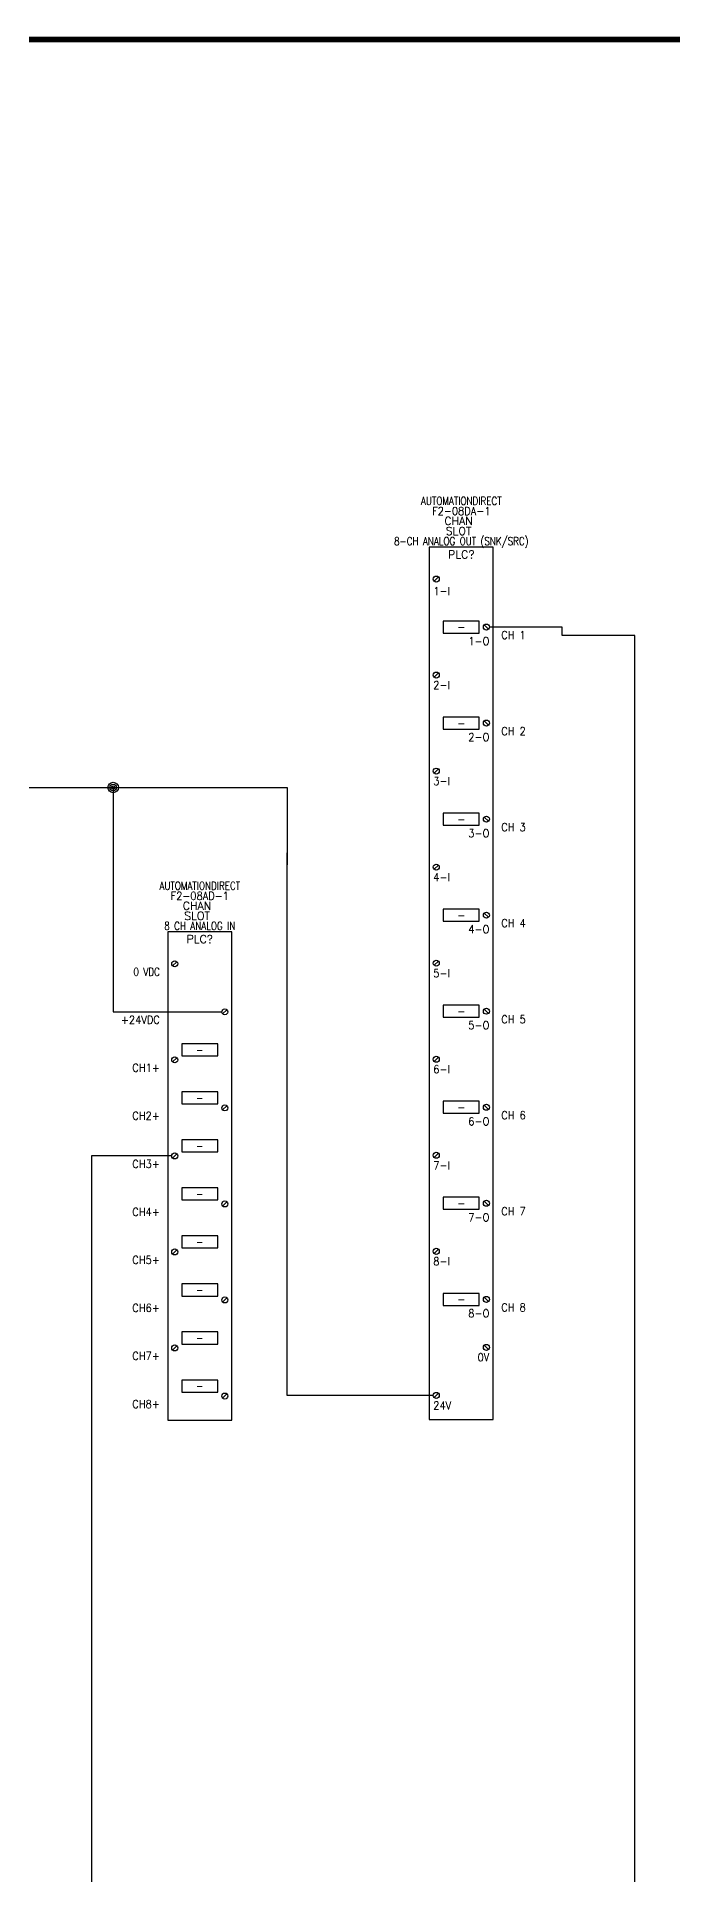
# Model space of a CAD drawing. Header units: inches. Extents: x 0 to 33.5, y 0 to 22.4.
# Drawn here: x 19.19 to 22.84, y 11.88 to 22.44 of the extents above; entities that cross this region are included whole.
import ezdxf
from ezdxf.enums import TextEntityAlignment as Align

# ---------------------------------------------------------------- set-up
doc = ezdxf.new("R2010")
doc.units = ezdxf.units.IN
doc.header["$MEASUREMENT"] = 0
for name, color, linetype in [('DESC', 150, 'Continuous'), ('MISC', 7, 'Continuous'), ('SYMS', 7, 'Continuous'), ('TAGS', 150, 'Continuous'), ('TERMS', 123, 'Continuous'), ('TITLE', 7, 'Continuous'), ('WIRES', 7, 'Continuous')]:
    doc.layers.add(name, color=color, linetype=linetype)
doc.styles.add('ITALIC', font='ITALIC')
doc.styles.add('SIMPLEX', font='SIMPLEX')
doc.styles.add('WD', font='romans.shx')

# ---------------------------------------------------------------- blocks, each defined once
blk = doc.blocks.new('NO_NUM_acade_title')
at = {"layer": 'TITLE', "const_width": 0.0312}
blk.add_lwpolyline([(30.594, 0.281), (30.594, 22.177), (30.344, 22.427), (0.281, 22.427), (0.031, 22.177), (0.031, 0.281), (0.281, 0.031), (30.344, 0.031)], close=True, dxfattribs=at)
at = {"layer": 'TITLE', "color": 1, "style": 'ITALIC'}
for tag, height, p in [('TITLE#1', 0.125, (32.156, 3.406)), ('TITLE#2', 0.125, (32.156, 3.204)), ('TITLE#3', 0.125, (32.156, 3.001)), ('TITLE#4', 0.125, (32.156, 2.799)), ('DWG#', 0.2, (32.156, 0.826))]:
    blk.add_attdef(tag, text='', height=height, dxfattribs=at).set_placement(p, align=Align.CENTER)
at = {"layer": 'TITLE', "color": 1, "style": 'SIMPLEX'}
blk.add_attdef('CAD#', (30.826, 1.958), '', height=0.0938, rotation=90, dxfattribs=at)
at = {"layer": 'TITLE', "color": 1}
for tag, p, height, style in [('ENGINEER', (31.237, 1.958), 0.0938, 'ITALIC'), ('CHKDBY', (32.424, 1.958), 0.0938, 'ITALIC'), ('JOB#', (31.464, 1.644), 0.0938, 'SIMPLEX'), ('DRAWNBY', (32.494, 1.644), 0.0938, 'ITALIC'), ('SCALE', (31.353, 1.344), 0.0938, 'SIMPLEX'), ('DATE', (32.408, 1.344), 0.0938, 'SIMPLEX'), ('SHTS', (32.532, 0.25), 0.2, 'ITALIC')]:
    blk.add_attdef(tag, p, '', height=height, dxfattribs=dict(at, style=style))
at = {"layer": 'TITLE', "color": 1, "style": 'ITALIC'}
blk.add_attdef('SH#', text='', height=0.2, dxfattribs=at).set_placement((31.881, 0.25), align=Align.RIGHT)
at = {"layer": 'TITLE', "color": 7, "flags": 9}
blk.add_attdef('WD_TB', (31.219, 0.031), '', height=0.125, dxfattribs=at)
blk = doc.blocks.new('PLCIO_28CA')
at = {"layer": 'SYMS'}
for p, q in [((0.5, 0.5), (-0.5, 0.5)), ((-0.5, 0.5), (-0.5, -7.125)), ((0.5, -7.125), (0.5, 0.5)), ((-0.357, 0.033), (-0.424, -0.033)), ((0.424, -0.717), (0.357, -0.783)), ((0.281, -1.25), (-0.281, -1.25)), ((-0.281, -1.25), (-0.281, -1.438)), ((0.281, -1.438), (0.281, -1.25)), ((-0.357, -1.467), (-0.424, -1.533)), ((-0.281, -1.438), (0.281, -1.438)), ((0.281, -2), (-0.281, -2)), ((-0.281, -2), (-0.281, -2.188)), ((0.281, -2.188), (0.281, -2)), ((-0.281, -2.188), (0.281, -2.188)), ((0.424, -2.217), (0.357, -2.283)), ((0.281, -2.75), (-0.281, -2.75)), ((-0.281, -2.75), (-0.281, -2.938)), ((0.281, -2.938), (0.281, -2.75)), ((-0.357, -2.967), (-0.424, -3.033)), ((-0.281, -2.938), (0.281, -2.938)), ((0.281, -3.5), (-0.281, -3.5)), ((-0.281, -3.5), (-0.281, -3.688)), ((-0.281, -3.688), (0.281, -3.688)), ((0.281, -3.688), (0.281, -3.5)), ((0.424, -3.717), (0.357, -3.783)), ((0.281, -4.25), (-0.281, -4.25)), ((-0.281, -4.25), (-0.281, -4.438)), ((0.281, -4.438), (0.281, -4.25)), ((-0.357, -4.467), (-0.424, -4.533)), ((-0.281, -4.438), (0.281, -4.438)), ((0.281, -5), (-0.281, -5)), ((-0.281, -5), (-0.281, -5.188)), ((0.281, -5.188), (0.281, -5)), ((-0.281, -5.188), (0.281, -5.188)), ((0.424, -5.217), (0.357, -5.283)), ((-0.357, -5.967), (-0.424, -6.033)), ((0.281, -5.75), (-0.281, -5.75)), ((-0.281, -5.75), (-0.281, -5.938)), ((-0.281, -5.938), (0.281, -5.938)), ((0.281, -5.938), (0.281, -5.75)), ((0.281, -6.5), (-0.281, -6.5)), ((-0.281, -6.5), (-0.281, -6.688)), ((0.281, -6.688), (0.281, -6.5)), ((-0.281, -6.688), (0.281, -6.688)), ((0.424, -6.717), (0.357, -6.783)), ((-0.5, -7.125), (0.5, -7.125))]:
    blk.add_line(p, q, dxfattribs=at)
for centre in [(-0.391, 0), (0.391, -0.75), (-0.391, -1.5), (0.391, -2.25), (-0.391, -3), (0.391, -3.75), (-0.391, -4.5), (0.391, -5.25), (-0.391, -6), (0.391, -6.75)]:
    blk.add_circle(centre, 0.0469, dxfattribs=at)
at = {"layer": 'SYMS', "style": 'WD'}
for tag, width, p in [('INST', 0.8, (0, 1.482)), ('LOC', 0.8, (0, 1.312)), ('MFG', 0.8, (0, 1.156)), ('CAT', 0.9, (0, 1)), ('DESC', 0.8, (0, 0.53))]:
    blk.add_attdef(tag, text='', height=0.125, dxfattribs=dict(at, width=width)).set_placement(p, align=Align.CENTER)
for tag, p in [('LINE1', (0, 0.844)), ('LINE2', (0, 0.688)), ('TAG', (0, 0.322))]:
    blk.add_attdef(tag, text='', height=0.125, dxfattribs=at).set_placement(p, align=Align.CENTER)
at = {"layer": 'SYMS', "linetype": 'Continuous', "style": 'WD', "flags": 9}
blk.add_attdef('ASSYCODE', text='', height=0.01, dxfattribs=at).set_placement((0.23, 1.071), align=Align.CENTER)
at = {"layer": 'SYMS', "style": 'WD', "flags": 1}
for tag, p in [('X4TERM01', (-0.438, 0)), ('X4TERM02', (0.344, -0.75)), ('X4TERM03', (-0.438, -1.5)), ('X4TERM04', (0.344, -2.25)), ('X4TERM05', (-0.438, -3)), ('X4TERM06', (0.344, -3.75)), ('X4TERM07', (-0.438, -4.5)), ('X4TERM08', (0.344, -5.25)), ('X4TERM09', (-0.438, -6)), ('X4TERM10', (0.344, -6.75))]:
    blk.add_attdef(tag, p, '', height=0.01, dxfattribs=at)
at = {"layer": 'SYMS', "style": 'WD'}
for tag, width, p in [('TERMDESC01', 0.8, (-0.625, -0.062)), ('TERMDESC02', 0.9, (-0.625, -0.812)), ('TERM02', 0.75, (0.312, -0.812)), ('TERMDESC03', 0.9, (-0.625, -1.562)), ('TERMDESC04', 0.9, (-0.625, -2.312)), ('TERM04', 0.9, (0.312, -2.312)), ('TERMDESC05', 0.9, (-0.625, -3.062)), ('TERMDESC06', 0.9, (-0.625, -3.812)), ('TERM06', 0.9, (0.312, -3.812)), ('TERMDESC07', 0.9, (-0.625, -4.562)), ('TERMDESC08', 0.9, (-0.625, -5.312)), ('TERM08', 0.9, (0.312, -5.312)), ('TERMDESC09', 0.9, (-0.625, -6.062)), ('TERMDESC10', 0.9, (-0.625, -6.812)), ('TERM10', 0.9, (0.312, -6.812))]:
    blk.add_attdef(tag, text='', height=0.125, dxfattribs=dict(at, width=width)).set_placement(p, align=Align.TOP_RIGHT)
at = {"layer": 'SYMS', "style": 'WD', "width": 0.9}
for tag, p in [('TERM01', (-0.438, -0.094)), ('TERM03', (-0.438, -1.656)), ('TERM05', (-0.438, -3.156)), ('TERM07', (-0.438, -4.656)), ('TERM09', (-0.438, -6.156))]:
    blk.add_attdef(tag, text='', height=0.125, dxfattribs=at).set_placement(p, align=Align.TOP_LEFT)
at = {"layer": 'SYMS', "style": 'WD', "width": 0.8}
for tag, p in [('TAGA03', (0, -1.344)), ('TAGA04', (0, -2.094)), ('TAGA05', (0, -2.844)), ('TAGA06', (0, -3.594)), ('TAGA07', (0, -4.344)), ('TAGA08', (0, -5.094)), ('TAGA09', (0, -5.844)), ('TAGA10', (0, -6.594))]:
    blk.add_attdef(tag, text='', height=0.125, dxfattribs=at).set_placement(p, align=Align.MIDDLE_CENTER)
at = {"layer": 'SYMS', "style": 'WD', "width": 0.9}
for tag, p in [('DESCA03', (1.25, -1.469)), ('DESCB03', (1.25, -1.625)), ('DESCC03', (1.25, -1.781)), ('DESCD03', (1.25, -1.938)), ('DESCE03', (1.25, -2.094)), ('DESCA04', (1.25, -2.219)), ('DESCB04', (1.25, -2.375)), ('DESCC04', (1.25, -2.531)), ('DESCD04', (1.25, -2.688)), ('DESCE04', (1.25, -2.844)), ('DESCA05', (1.25, -2.969)), ('DESCB05', (1.25, -3.125)), ('DESCC05', (1.25, -3.281)), ('DESCD05', (1.25, -3.438)), ('DESCE05', (1.25, -3.594)), ('DESCA06', (1.25, -3.719)), ('DESCB06', (1.25, -3.875)), ('DESCC06', (1.25, -4.031)), ('DESCD06', (1.25, -4.188)), ('DESCE06', (1.25, -4.344)), ('DESCA07', (1.25, -4.469)), ('DESCB07', (1.25, -4.625)), ('DESCC07', (1.25, -4.781)), ('DESCD07', (1.25, -4.938)), ('DESCE07', (1.25, -5.094)), ('DESCA08', (1.25, -5.219)), ('DESCB08', (1.25, -5.375)), ('DESCC08', (1.25, -5.531)), ('DESCD08', (1.25, -5.688)), ('DESCE08', (1.25, -5.844)), ('DESCA09', (1.25, -5.969)), ('DESCB09', (1.25, -6.125)), ('DESCC09', (1.25, -6.281)), ('DESCD09', (1.25, -6.438)), ('DESCE09', (1.25, -6.594)), ('DESCA10', (1.25, -6.719)), ('DESCB10', (1.25, -6.875)), ('DESCC10', (1.25, -7.031)), ('DESCD10', (1.25, -7.188)), ('DESCE10', (1.25, -7.344))]:
    blk.add_attdef(tag, p, '', height=0.125, dxfattribs=at)
blk = doc.blocks.new('PLCIO_2B39')
at = {"layer": 'SYMS'}
for p, q in [((0.5, 0.5), (-0.5, 0.5)), ((-0.5, 0.5), (-0.5, -13.125)), ((0.5, -13.125), (0.5, 0.5)), ((-0.357, 0.033), (-0.424, -0.033)), ((0.281, -0.656), (-0.281, -0.656)), ((-0.281, -0.656), (-0.281, -0.844)), ((-0.281, -0.844), (0.281, -0.844)), ((0.281, -0.844), (0.281, -0.656)), ((0.357, -0.717), (0.424, -0.783)), ((-0.357, -1.467), (-0.424, -1.533)), ((0.281, -2.156), (-0.281, -2.156)), ((-0.281, -2.156), (-0.281, -2.344)), ((0.281, -2.344), (0.281, -2.156)), ((0.357, -2.217), (0.424, -2.283)), ((-0.281, -2.344), (0.281, -2.344)), ((-0.357, -2.967), (-0.424, -3.033)), ((0.281, -3.656), (-0.281, -3.656)), ((-0.281, -3.656), (-0.281, -3.844)), ((0.281, -3.844), (0.281, -3.656)), ((0.357, -3.717), (0.424, -3.783)), ((-0.281, -3.844), (0.281, -3.844)), ((-0.357, -4.467), (-0.424, -4.533)), ((0.281, -5.156), (-0.281, -5.156)), ((-0.281, -5.156), (-0.281, -5.344)), ((0.281, -5.344), (0.281, -5.156)), ((-0.281, -5.344), (0.281, -5.344)), ((0.357, -5.217), (0.424, -5.283)), ((-0.357, -5.967), (-0.424, -6.033)), ((0.281, -6.656), (-0.281, -6.656)), ((-0.281, -6.656), (-0.281, -6.844)), ((-0.281, -6.844), (0.281, -6.844)), ((0.281, -6.844), (0.281, -6.656)), ((0.357, -6.717), (0.424, -6.783)), ((-0.357, -7.467), (-0.424, -7.533)), ((0.281, -8.156), (-0.281, -8.156)), ((-0.281, -8.156), (-0.281, -8.344)), ((0.281, -8.344), (0.281, -8.156)), ((0.357, -8.217), (0.424, -8.283)), ((-0.281, -8.344), (0.281, -8.344)), ((-0.357, -8.967), (-0.424, -9.033)), ((0.281, -9.656), (-0.281, -9.656)), ((-0.281, -9.656), (-0.281, -9.844)), ((0.281, -9.844), (0.281, -9.656)), ((0.357, -9.717), (0.424, -9.783)), ((-0.281, -9.844), (0.281, -9.844)), ((-0.357, -10.467), (-0.424, -10.533)), ((0.281, -11.156), (-0.281, -11.156)), ((-0.281, -11.156), (-0.281, -11.344)), ((0.281, -11.344), (0.281, -11.156)), ((-0.281, -11.344), (0.281, -11.344)), ((0.357, -11.217), (0.424, -11.283)), ((0.357, -11.967), (0.424, -12.033)), ((-0.357, -12.717), (-0.424, -12.783)), ((-0.5, -13.125), (0.5, -13.125))]:
    blk.add_line(p, q, dxfattribs=at)
for centre in [(-0.391, 0), (0.391, -0.75), (-0.391, -1.5), (0.391, -2.25), (-0.391, -3), (0.391, -3.75), (-0.391, -4.5), (0.391, -5.25), (-0.391, -6), (0.391, -6.75), (-0.391, -7.5), (0.391, -8.25), (-0.391, -9), (0.391, -9.75), (-0.391, -10.5), (0.391, -11.25), (0.391, -12), (-0.391, -12.75)]:
    blk.add_circle(centre, 0.0469, dxfattribs=at)
at = {"layer": 'SYMS', "style": 'WD'}
for tag, width, p in [('INST', 0.8, (0, 1.482)), ('LOC', 0.8, (0, 1.312)), ('MFG', 0.8, (0, 1.156)), ('CAT', 0.9, (0, 1)), ('DESC', 0.8, (0, 0.53))]:
    blk.add_attdef(tag, text='', height=0.125, dxfattribs=dict(at, width=width)).set_placement(p, align=Align.CENTER)
for tag, p in [('LINE1', (0, 0.844)), ('LINE2', (0, 0.688)), ('TAG', (0, 0.322))]:
    blk.add_attdef(tag, text='', height=0.125, dxfattribs=at).set_placement(p, align=Align.CENTER)
at = {"layer": 'SYMS', "linetype": 'Continuous', "style": 'WD', "flags": 9}
blk.add_attdef('ASSYCODE', text='', height=0.01, dxfattribs=at).set_placement((0.23, 1.071), align=Align.CENTER)
at = {"layer": 'SYMS', "style": 'WD', "flags": 1}
for tag, p in [('X4TERM01', (-0.438, 0)), ('X1TERM02', (0.438, -0.75)), ('X4TERM03', (-0.438, -1.5)), ('X1TERM04', (0.438, -2.25)), ('X4TERM05', (-0.438, -3)), ('X1TERM06', (0.438, -3.75)), ('X4TERM07', (-0.438, -4.5)), ('X1TERM08', (0.438, -5.25)), ('X4TERM09', (-0.438, -6)), ('X1TERM10', (0.438, -6.75)), ('X4TERM11', (-0.438, -7.5)), ('X1TERM12', (0.438, -8.25)), ('X4TERM13', (-0.438, -9)), ('X1TERM14', (0.438, -9.75)), ('X4TERM15', (-0.438, -10.5)), ('X1TERM16', (0.438, -11.25)), ('X1TERM17', (0.438, -12)), ('X4TERM18', (-0.438, -12.75))]:
    blk.add_attdef(tag, p, '', height=0.01, dxfattribs=at)
at = {"layer": 'SYMS', "style": 'WD'}
for tag, width, p in [('TERMDESC01', 0.8, (-0.625, -0.062)), ('TERM02', 0.9, (0.438, -0.906)), ('TERMDESC03', 0.8, (-0.625, -1.562)), ('TERM04', 0.9, (0.438, -2.406)), ('TERMDESC05', 0.8, (-0.625, -3.062)), ('TERM06', 0.9, (0.438, -3.906)), ('TERMDESC07', 0.8, (-0.625, -4.562)), ('TERM08', 0.9, (0.438, -5.406)), ('TERMDESC09', 0.8, (-0.625, -6.062)), ('TERM10', 0.9, (0.438, -6.906)), ('TERMDESC11', 0.8, (-0.625, -7.562)), ('TERM12', 0.9, (0.438, -8.406)), ('TERMDESC13', 0.8, (-0.625, -9.062)), ('TERM14', 0.9, (0.438, -9.906)), ('TERMDESC15', 0.8, (-0.625, -10.562)), ('TERM16', 0.9, (0.438, -11.406)), ('TERMDESC17', 0.9, (-0.625, -12.062)), ('TERM17', 0.9, (0.438, -12.094)), ('TERMDESC18', 0.8, (-0.625, -12.812))]:
    blk.add_attdef(tag, text='', height=0.125, dxfattribs=dict(at, width=width)).set_placement(p, align=Align.TOP_RIGHT)
at = {"layer": 'SYMS', "style": 'WD', "width": 0.9}
for tag, p in [('TERM01', (-0.438, -0.125)), ('TERMDESC02', (0.625, -0.812)), ('TERM03', (-0.438, -1.594)), ('TERMDESC04', (0.625, -2.312)), ('TERM05', (-0.438, -3.094)), ('TERMDESC06', (0.625, -3.812)), ('TERM07', (-0.438, -4.594)), ('TERMDESC08', (0.625, -5.312)), ('TERM09', (-0.438, -6.094)), ('TERMDESC10', (0.625, -6.812)), ('TERM11', (-0.438, -7.594)), ('TERMDESC12', (0.625, -8.312)), ('TERM13', (-0.438, -9.094)), ('TERMDESC14', (0.625, -9.812)), ('TERM15', (-0.438, -10.594)), ('TERMDESC16', (0.625, -11.312)), ('TERM18', (-0.438, -12.844))]:
    blk.add_attdef(tag, text='', height=0.125, dxfattribs=at).set_placement(p, align=Align.TOP_LEFT)
for tag, p in [('DESCB02', (-0.688, -0.875)), ('DESCA02', (-0.688, -0.719)), ('DESCC02', (-0.688, -1.031)), ('DESCD02', (-0.688, -1.188)), ('DESCE02', (-0.688, -1.344)), ('DESCB04', (-0.688, -2.375)), ('DESCA04', (-0.688, -2.219)), ('DESCC04', (-0.688, -2.531)), ('DESCD04', (-0.688, -2.688)), ('DESCE04', (-0.688, -2.844)), ('DESCA06', (-0.688, -3.719)), ('DESCB06', (-0.688, -3.875)), ('DESCC06', (-0.688, -4.031)), ('DESCD06', (-0.688, -4.188)), ('DESCE06', (-0.688, -4.344)), ('DESCA08', (-0.688, -5.219)), ('DESCB08', (-0.688, -5.375)), ('DESCC08', (-0.688, -5.531)), ('DESCD08', (-0.688, -5.688)), ('DESCE08', (-0.688, -5.844)), ('DESCA10', (-0.688, -6.719)), ('DESCB10', (-0.688, -6.875)), ('DESCC10', (-0.688, -7.031)), ('DESCD10', (-0.688, -7.188)), ('DESCE10', (-0.688, -7.344)), ('DESCB12', (-0.688, -8.375)), ('DESCA12', (-0.688, -8.219)), ('DESCC12', (-0.688, -8.531)), ('DESCD12', (-0.688, -8.688)), ('DESCE12', (-0.688, -8.844)), ('DESCB14', (-0.688, -9.875)), ('DESCA14', (-0.688, -9.719)), ('DESCC14', (-0.688, -10.031)), ('DESCD14', (-0.688, -10.188)), ('DESCE14', (-0.688, -10.344)), ('DESCA16', (-0.688, -11.219)), ('DESCB16', (-0.688, -11.375)), ('DESCC16', (-0.688, -11.531)), ('DESCD16', (-0.688, -11.688)), ('DESCE16', (-0.688, -11.844))]:
    blk.add_attdef(tag, text='', height=0.125, dxfattribs=at).set_placement(p, align=Align.RIGHT)
for tag, p in [('TAGA02', (0, -0.75)), ('TAGA04', (0, -2.25)), ('TAGA06', (0, -3.75)), ('TAGA08', (0, -5.25)), ('TAGA10', (0, -6.75)), ('TAGA12', (0, -8.25)), ('TAGA14', (0, -9.75)), ('TAGA16', (0, -11.25))]:
    blk.add_attdef(tag, text='', height=0.125, dxfattribs=at).set_placement(p, align=Align.MIDDLE_CENTER)
blk = doc.blocks.new('WDDOT')
for radius in [0.03, 0.0187, 0.00929]:
    blk.add_circle((0, 0), radius)

msp = doc.modelspace()

# ---------------------------------------------------------------- linework, layer by layer
at = {"layer": 'WIRES'}
for p, q in [((22.207, 19.048), (21.788, 19.048)), ((22.207, 19), (22.207, 19.048)), ((22.625, 19), (22.207, 19)), ((22.625, 11.25), (22.625, 19)), ((19.125, 18.125), (20.625, 18.125)), ((19.625, 18.125), (19.625, 16.835)), ((20.625, 18.125), (20.625, 17.68)), ((20.625, 14.629), (20.625, 17.75)), ((19.625, 16.835), (20.25, 16.835)), ((19.962, 16.006), (19.5, 16.006)), ((19.5, 16.006), (19.5, 11.625)), ((21.466, 14.629), (20.625, 14.629))]:
    msp.add_line(p, q, dxfattribs=at)

# ---------------------------------------------------------------- block references
msp.add_blockref('NO_NUM_acade_title', (0, 0))
at = {"layer": 'SYMS'}
ref = msp.add_blockref('PLCIO_2B39', (21.627, 19.324), dxfattribs=dict(at, xscale=0.3682405612845637, yscale=0.3682405612845637, zscale=0.3682405612845637))
ref.add_attrib('TERM01', '1-I', dxfattribs={"layer": 'TERMS', "height": 0.046, "style": 'WD', "width": 0.9}).set_placement((21.466, 19.278), align=Align.TOP_LEFT)
ref.add_attrib('MFG', 'AUTOMATIONDIRECT', dxfattribs={"layer": 'MISC', "height": 0.04603, "style": 'WD', "width": 0.8}).set_placement((21.627, 19.75), align=Align.CENTER)
ref.add_attrib('LINE2', 'SLOT ', dxfattribs={"layer": 'MISC', "height": 0.046, "style": 'WD'}).set_placement((21.627, 19.577), align=Align.CENTER)
ref.add_attrib('DESC', '8-CH ANALOG OUT (SNK/SRC)', dxfattribs={"layer": 'DESC', "height": 0.04603, "style": 'WD', "width": 0.8}).set_placement((21.627, 19.519), align=Align.CENTER)
ref.add_attrib('LINE1', 'CHAN ', dxfattribs={"layer": 'MISC', "height": 0.046, "style": 'WD'}).set_placement((21.627, 19.635), align=Align.CENTER)
ref.add_attrib('TAG', 'PLC?', dxfattribs={"layer": 'TAGS', "height": 0.046, "style": 'WD'}).set_placement((21.627, 19.442), align=Align.CENTER)
ref.add_attrib('CAT', 'F2-08DA-1', dxfattribs={"layer": 'MISC', "height": 0.046, "style": 'WD', "width": 0.9}).set_placement((21.627, 19.692), align=Align.CENTER)
ref.add_attrib('TERM02', '1-O', dxfattribs={"layer": 'TERMS', "height": 0.046, "style": 'WD', "width": 0.9}).set_placement((21.788, 18.99), align=Align.TOP_RIGHT)
ref.add_attrib('TAGA02', '-', dxfattribs={"layer": 'TAGS', "height": 0.046, "style": 'WD', "width": 0.9}).set_placement((21.627, 19.048), align=Align.MIDDLE_CENTER)
ref.add_attrib('TERMDESC02', 'CH 1', dxfattribs={"layer": 'TERMS', "height": 0.046, "style": 'WD', "width": 0.9}).set_placement((21.857, 19.025), align=Align.TOP_LEFT)
ref.add_attrib('TERM03', '2-I', dxfattribs={"layer": 'TERMS', "height": 0.046, "style": 'WD', "width": 0.9}).set_placement((21.466, 18.737), align=Align.TOP_LEFT)
ref.add_attrib('TERM04', '2-O', dxfattribs={"layer": 'TERMS', "height": 0.046, "style": 'WD', "width": 0.9}).set_placement((21.788, 18.438), align=Align.TOP_RIGHT)
ref.add_attrib('TAGA04', '-', dxfattribs={"layer": 'TAGS', "height": 0.046, "style": 'WD', "width": 0.9}).set_placement((21.627, 18.495), align=Align.MIDDLE_CENTER)
ref.add_attrib('TERMDESC04', 'CH 2', dxfattribs={"layer": 'TERMS', "height": 0.046, "style": 'WD', "width": 0.9}).set_placement((21.857, 18.472), align=Align.TOP_LEFT)
ref.add_attrib('TERM05', '3-I', dxfattribs={"layer": 'TERMS', "height": 0.046, "style": 'WD', "width": 0.9}).set_placement((21.466, 18.185), align=Align.TOP_LEFT)
ref.add_attrib('TERM06', '3-O', dxfattribs={"layer": 'TERMS', "height": 0.046, "style": 'WD', "width": 0.9}).set_placement((21.788, 17.885), align=Align.TOP_RIGHT)
ref.add_attrib('TAGA06', '-', dxfattribs={"layer": 'TAGS', "height": 0.046, "style": 'WD', "width": 0.9}).set_placement((21.627, 17.943), align=Align.MIDDLE_CENTER)
ref.add_attrib('TERMDESC06', 'CH 3', dxfattribs={"layer": 'TERMS', "height": 0.046, "style": 'WD', "width": 0.9}).set_placement((21.857, 17.92), align=Align.TOP_LEFT)
ref.add_attrib('TERM07', '4-I', dxfattribs={"layer": 'TERMS', "height": 0.046, "style": 'WD', "width": 0.9}).set_placement((21.466, 17.632), align=Align.TOP_LEFT)
ref.add_attrib('TERM08', '4-O', dxfattribs={"layer": 'TERMS', "height": 0.046, "style": 'WD', "width": 0.9}).set_placement((21.788, 17.333), align=Align.TOP_RIGHT)
ref.add_attrib('TAGA08', '-', dxfattribs={"layer": 'TAGS', "height": 0.046, "style": 'WD', "width": 0.9}).set_placement((21.627, 17.391), align=Align.MIDDLE_CENTER)
ref.add_attrib('TERMDESC08', 'CH 4', dxfattribs={"layer": 'TERMS', "height": 0.046, "style": 'WD', "width": 0.9}).set_placement((21.857, 17.368), align=Align.TOP_LEFT)
ref.add_attrib('TERM09', '5-I', dxfattribs={"layer": 'TERMS', "height": 0.046, "style": 'WD', "width": 0.9}).set_placement((21.466, 17.08), align=Align.TOP_LEFT)
ref.add_attrib('TERM10', '5-O', dxfattribs={"layer": 'TERMS', "height": 0.046, "style": 'WD', "width": 0.9}).set_placement((21.788, 16.781), align=Align.TOP_RIGHT)
ref.add_attrib('TAGA10', '-', dxfattribs={"layer": 'TAGS', "height": 0.046, "style": 'WD', "width": 0.9}).set_placement((21.627, 16.838), align=Align.MIDDLE_CENTER)
ref.add_attrib('TERMDESC10', 'CH 5', dxfattribs={"layer": 'TERMS', "height": 0.046, "style": 'WD', "width": 0.9}).set_placement((21.857, 16.815), align=Align.TOP_LEFT)
ref.add_attrib('TERM11', '6-I', dxfattribs={"layer": 'TERMS', "height": 0.046, "style": 'WD', "width": 0.9}).set_placement((21.466, 16.528), align=Align.TOP_LEFT)
ref.add_attrib('TERM12', '6-O', dxfattribs={"layer": 'TERMS', "height": 0.046, "style": 'WD', "width": 0.9}).set_placement((21.788, 16.228), align=Align.TOP_RIGHT)
ref.add_attrib('TAGA12', '-', dxfattribs={"layer": 'TAGS', "height": 0.046, "style": 'WD', "width": 0.9}).set_placement((21.627, 16.286), align=Align.MIDDLE_CENTER)
ref.add_attrib('TERMDESC12', 'CH 6', dxfattribs={"layer": 'TERMS', "height": 0.046, "style": 'WD', "width": 0.9}).set_placement((21.857, 16.263), align=Align.TOP_LEFT)
ref.add_attrib('TERM13', '7-I', dxfattribs={"layer": 'TERMS', "height": 0.046, "style": 'WD', "width": 0.9}).set_placement((21.466, 15.975), align=Align.TOP_LEFT)
ref.add_attrib('TERM14', '7-O', dxfattribs={"layer": 'TERMS', "height": 0.046, "style": 'WD', "width": 0.9}).set_placement((21.788, 15.676), align=Align.TOP_RIGHT)
ref.add_attrib('TAGA14', '-', dxfattribs={"layer": 'TAGS', "height": 0.046, "style": 'WD', "width": 0.9}).set_placement((21.627, 15.734), align=Align.MIDDLE_CENTER)
ref.add_attrib('TERMDESC14', 'CH 7', dxfattribs={"layer": 'TERMS', "height": 0.046, "style": 'WD', "width": 0.9}).set_placement((21.857, 15.711), align=Align.TOP_LEFT)
ref.add_attrib('TERM15', '8-I', dxfattribs={"layer": 'TERMS', "height": 0.046, "style": 'WD', "width": 0.9}).set_placement((21.466, 15.423), align=Align.TOP_LEFT)
ref.add_attrib('TERM16', '8-O', dxfattribs={"layer": 'TERMS', "height": 0.046, "style": 'WD', "width": 0.9}).set_placement((21.788, 15.124), align=Align.TOP_RIGHT)
ref.add_attrib('TAGA16', '-', dxfattribs={"layer": 'TAGS', "height": 0.046, "style": 'WD', "width": 0.9}).set_placement((21.627, 15.181), align=Align.MIDDLE_CENTER)
ref.add_attrib('TERMDESC16', 'CH 8', dxfattribs={"layer": 'TERMS', "height": 0.046, "style": 'WD', "width": 0.9}).set_placement((21.857, 15.158), align=Align.TOP_LEFT)
ref.add_attrib('TERM17', '0V', dxfattribs={"layer": 'TERMS', "height": 0.046, "style": 'WD', "width": 0.9}).set_placement((21.788, 14.871), align=Align.TOP_RIGHT)
ref.add_attrib('TERM18', '24V', dxfattribs={"layer": 'TERMS', "height": 0.046, "style": 'WD', "width": 0.9}).set_placement((21.466, 14.594), align=Align.TOP_LEFT)
msp.add_blockref('WDDOT', (19.625, 18.125), dxfattribs=at)
ref = msp.add_blockref('PLCIO_28CA', (20.123, 17.111), dxfattribs=dict(at, xscale=0.3682405612845637, yscale=0.3682405612845637, zscale=0.3682405612845637))
ref.add_attrib('MFG', 'AUTOMATIONDIRECT', dxfattribs={"layer": 'MISC', "height": 0.04603, "style": 'WD', "width": 0.8}).set_placement((20.123, 17.537), align=Align.CENTER)
ref.add_attrib('LINE2', 'SLOT ', dxfattribs={"layer": 'MISC', "height": 0.046, "style": 'WD'}).set_placement((20.123, 17.364), align=Align.CENTER)
ref.add_attrib('DESC', '8 CH ANALOG IN', dxfattribs={"layer": 'DESC', "height": 0.04603, "style": 'WD', "width": 0.8}).set_placement((20.123, 17.306), align=Align.CENTER)
ref.add_attrib('LINE1', 'CHAN ', dxfattribs={"layer": 'MISC', "height": 0.046, "style": 'WD'}).set_placement((20.123, 17.422), align=Align.CENTER)
ref.add_attrib('TAG', 'PLC?', dxfattribs={"layer": 'TAGS', "height": 0.046, "style": 'WD'}).set_placement((20.123, 17.23), align=Align.CENTER)
ref.add_attrib('CAT', 'F2-08AD-1', dxfattribs={"layer": 'MISC', "height": 0.046, "style": 'WD', "width": 0.9}).set_placement((20.123, 17.479), align=Align.CENTER)
ref.add_attrib('TERMDESC01', '0 VDC', dxfattribs={"layer": 'TERMS', "height": 0.046, "style": 'WD', "width": 0.8}).set_placement((19.893, 17.088), align=Align.TOP_RIGHT)
ref.add_attrib('TERMDESC02', '+24VDC', dxfattribs={"layer": 'TERMS', "height": 0.046, "style": 'WD', "width": 0.9}).set_placement((19.893, 16.812), align=Align.TOP_RIGHT)
ref.add_attrib('TAGA03', '-', dxfattribs={"layer": 'TAGS', "height": 0.046, "style": 'WD', "width": 0.8}).set_placement((20.123, 16.616), align=Align.MIDDLE_CENTER)
ref.add_attrib('TERMDESC03', 'CH1+', dxfattribs={"layer": 'TERMS', "height": 0.046, "style": 'WD', "width": 0.9}).set_placement((19.893, 16.536), align=Align.TOP_RIGHT)
ref.add_attrib('TAGA04', '-', dxfattribs={"layer": 'TAGS', "height": 0.046, "style": 'WD', "width": 0.8}).set_placement((20.123, 16.34), align=Align.MIDDLE_CENTER)
ref.add_attrib('TERMDESC04', 'CH2+', dxfattribs={"layer": 'TERMS', "height": 0.046, "style": 'WD', "width": 0.9}).set_placement((19.893, 16.26), align=Align.TOP_RIGHT)
ref.add_attrib('TAGA05', '-', dxfattribs={"layer": 'TAGS', "height": 0.046, "style": 'WD', "width": 0.8}).set_placement((20.123, 16.064), align=Align.MIDDLE_CENTER)
ref.add_attrib('TERMDESC05', 'CH3+', dxfattribs={"layer": 'TERMS', "height": 0.046, "style": 'WD', "width": 0.9}).set_placement((19.893, 15.983), align=Align.TOP_RIGHT)
ref.add_attrib('TAGA06', '-', dxfattribs={"layer": 'TAGS', "height": 0.046, "style": 'WD', "width": 0.8}).set_placement((20.123, 15.788), align=Align.MIDDLE_CENTER)
ref.add_attrib('TERMDESC06', 'CH4+', dxfattribs={"layer": 'TERMS', "height": 0.046, "style": 'WD', "width": 0.9}).set_placement((19.893, 15.707), align=Align.TOP_RIGHT)
ref.add_attrib('TAGA07', '-', dxfattribs={"layer": 'TAGS', "height": 0.046, "style": 'WD', "width": 0.8}).set_placement((20.123, 15.512), align=Align.MIDDLE_CENTER)
ref.add_attrib('TERMDESC07', 'CH5+', dxfattribs={"layer": 'TERMS', "height": 0.046, "style": 'WD', "width": 0.9}).set_placement((19.893, 15.431), align=Align.TOP_RIGHT)
ref.add_attrib('TAGA08', '-', dxfattribs={"layer": 'TAGS', "height": 0.046, "style": 'WD', "width": 0.8}).set_placement((20.123, 15.235), align=Align.MIDDLE_CENTER)
ref.add_attrib('TERMDESC08', 'CH6+', dxfattribs={"layer": 'TERMS', "height": 0.046, "style": 'WD', "width": 0.9}).set_placement((19.893, 15.155), align=Align.TOP_RIGHT)
ref.add_attrib('TAGA09', '-', dxfattribs={"layer": 'TAGS', "height": 0.046, "style": 'WD', "width": 0.8}).set_placement((20.123, 14.959), align=Align.MIDDLE_CENTER)
ref.add_attrib('TERMDESC09', 'CH7+', dxfattribs={"layer": 'TERMS', "height": 0.046, "style": 'WD', "width": 0.9}).set_placement((19.893, 14.879), align=Align.TOP_RIGHT)
ref.add_attrib('TAGA10', '-', dxfattribs={"layer": 'TAGS', "height": 0.046, "style": 'WD', "width": 0.8}).set_placement((20.123, 14.683), align=Align.MIDDLE_CENTER)
ref.add_attrib('TERMDESC10', 'CH8+', dxfattribs={"layer": 'TERMS', "height": 0.046, "style": 'WD', "width": 0.9}).set_placement((19.893, 14.602), align=Align.TOP_RIGHT)

doc.saveas('drawing.dxf')
